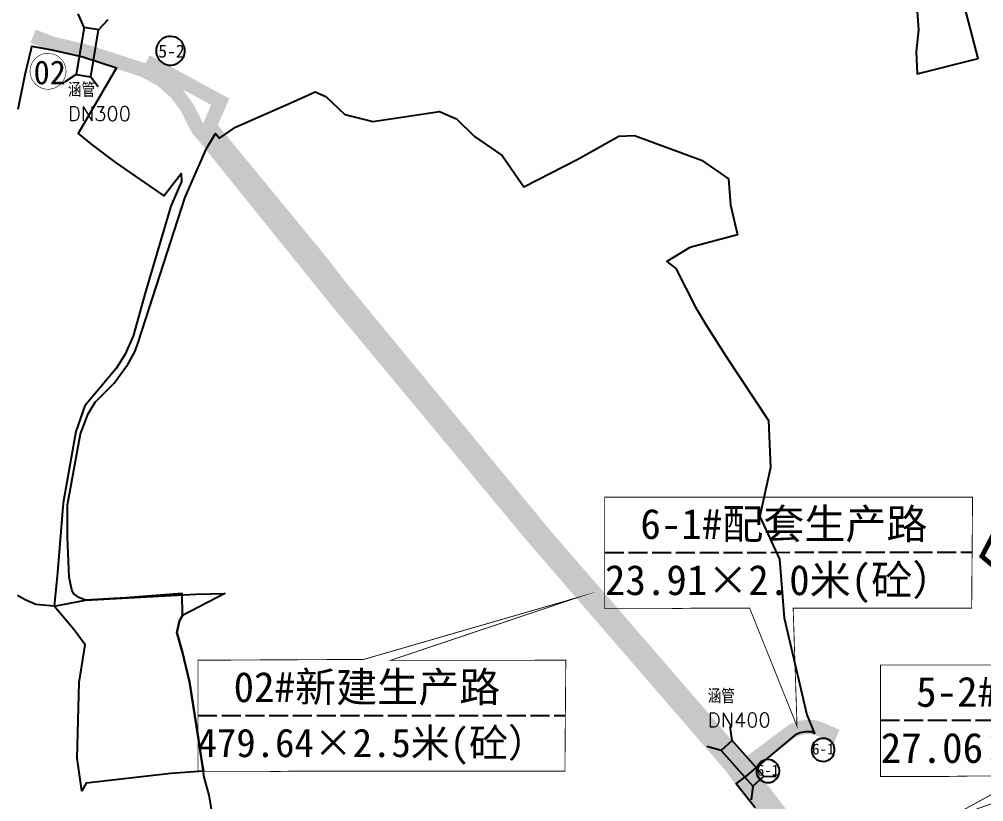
# Model space of a CAD drawing. Header units: millimetres. Extents: x 35444746 to 35449000, y 3482000 to 3488437.
# Drawn here: x 35445998.7 to 35446201.8, y 3484757.4 to 3484922 of the extents above; entities that cross this region are included whole.
import ezdxf

# ---------------------------------------------------------------- set-up
doc = ezdxf.new("R2010")
doc.units = ezdxf.units.MM
doc.linetypes.add('X3', pattern=[5, 4, -1])
for name, color, linetype, true_color in [('0201.02格田整理', 7, 'X3', 0x99cc00), ('0202.02坡改梯', 40, 'Continuous', 0xffbf00), ('0203.02旱地整理', 9, 'Continuous', 0x808080), ('0301.01生产道路工程标注', 6, 'X3', 0xff00ff), ('0301.02生产道路工程', 6, 'X3', 0xff00ff), ('0401.01渠道工程标注', 4, '732', 0x00ffff), ('0401.02渠道工程', 4, 'X3', 0x00ffff), ('0401.03涵管标注', 4, '732', 0x00ffff)]:
    doc.layers.add(name, color=color, linetype=linetype, true_color=true_color)
doc.styles.add('FS', font='rs.shx', dxfattribs={"bigfont": 'fs.shx'})
doc.styles.add('宋体', font='')
doc.styles.get('宋体').set_extended_font_data('SimSun')
doc.linetypes.add('732', pattern='A,9,-0.5,[162,AAA.SHX,S=1,R=0,X=0,Y=0],-0.5', length=10)

msp = doc.modelspace()

# ---------------------------------------------------------------- linework, layer by layer
at = {"layer": '0201.02格田整理', "color": 2, "linetype": 'ByBlock', "elevation": 560.836}
msp.add_lwpolyline([(35446039.419225, 3484754.531723), (35446038.727998, 3484758.770285), (35446037.693223, 3484762.550306), (35446036.378817, 3484770.986828), (35446034.58193, 3484782.598137), (35446033.086677, 3484788.784055), (35446031.9369, 3484793.022512), (35446032.503626, 3484795.418854), (35446033.087535, 3484796.59082), (35446033.042242, 3484801.168332), (35446021.150775, 3484800.275736), (35446012.683562, 3484799.815225), (35446011.30897, 3484800.391987), (35446010.737158, 3484800.788961), (35446010.165346, 3484801.185934), (35446009.821463, 3484801.986251), (35446009.247286, 3484804.616233), (35446008.897269, 3484813.078894), (35446008.891869, 3484819.826323), (35446011.625822, 3484834.809295), (35446013.224238, 3484839.041469), (35446014.709706, 3484841.443765), (35446018.711021, 3484845.448233), (35446021.682518, 3484849.566465), (35446023.167812, 3484852.197325), (35446023.855071, 3484854.225453), (35446033.663157, 3484884.638758), (35446038.125735, 3484894.882291), (35446040.065926, 3484897.991312), (35446040.872872, 3484897.012163), (35446044.270754, 3484899.335817), (35446056.520928, 3484904.72163), (35446061.028993, 3484906.778027), (35446063.283021, 3484905.798788), (35446067.301084, 3484901.979764), (35446073.181169, 3484900.510906), (35446087.233418, 3484902.672526), (35446090.761468, 3484901.105743), (35446094.583523, 3484897.384639), (35446100.36561, 3484893.369765), (35446104.965693, 3484886.753116), (35446116.339841, 3484892.586376), (35446124.963968, 3484897.482564), (35446128.244397, 3484897.571232), (35446142.356595, 3484892.381269), (35446148.040683, 3484888.46432), (35446148.432688, 3484882.980588), (35446149.916667, 3484876.654005), (35446139.882134, 3484874.031064), (35446135.028504, 3484871.051071), (35446136.963506, 3484869.62399), (35446141.112725, 3484861.435763), (35446143.291071, 3484857.808064), (35446147.544026, 3484851.070917), (35446156.474743, 3484837.633747), (35446156.889665, 3484827.683496), (35446155.375, 3484820.704), (35446154.607594, 3484817.4223), (35446158.756824, 3484808.404884), (35446159.792427, 3484796.102572), (35446164.532651, 3484775.670363), (35446166.137, 3484771.723), (35446166.137, 3484771.723), (35446166.137, 3484771.723), (35446166.137, 3484771.723), (35446166.137, 3484771.723), (35446166.137, 3484771.723), (35446166.137, 3484771.723), (35446166.137, 3484771.723), (35446166.137, 3484771.723), (35446166.137, 3484771.723), (35446166.137, 3484771.723), (35446166.137, 3484771.723), (35446165.441002, 3484772.108495), (35446164.254387, 3484772.094469), (35446163.811979, 3484772.032964), (35446163.04932, 3484771.843459), (35446161.992435, 3484771.387666), (35446151.639016, 3484762.689999), (35446149.624415, 3484761.206554), (35446153.660697, 3484756.144265)], dxfattribs=at)
at = {"layer": '0201.02格田整理', "color": 2, "linetype": 'ByBlock', "const_width": 1, "elevation": 568.901}
msp.add_lwpolyline([(35446211.439, 3484828.263), (35446201.388477, 3484809.025885), (35446201.388477, 3484809.025885), (35446201.388477, 3484809.025885), (35446201.388477, 3484809.025885), (35446213.638503, 3484798.615899)], dxfattribs=at)
at = {"layer": '0202.02坡改梯', "color": 40, "linetype": 'ByBlock'}
msp.add_lwpolyline([(35446186.93, 3484935.342), (35446188.033, 3484919.838), (35446187.545, 3484915.202), (35446187.738, 3484910.557), (35446200.633084, 3484913.782632), (35446196.868925, 3484928.101267)], dxfattribs=at)
at = {"layer": '0203.02旱地整理', "color": 41}
msp.add_lwpolyline([(35445998.475, 3484903.167), (35446000, 3484910.45), (35446001.217, 3484915.697), (35446001.382168, 3484916.40987), (35446005.595567, 3484915.638134), (35446012.125581, 3484914.147855), (35446019.233412, 3484911.864826), (35446011.148, 3484898.02), (35446014.186, 3484895.573), (35446019.012, 3484891.881), (35446029.19, 3484884.858), (35446032.792, 3484889.568), (35446032.872691, 3484887.931707), (35446030.655, 3484882.693), (35446025.309, 3484864.681), (35446022.696, 3484855.392), (35446020.988, 3484851.413), (35446019.164, 3484848.547), (35446012.552, 3484840.673), (35446010.616, 3484835.311), (35446008.003, 3484820.253), (35446006.76, 3484805.651), (35446006.087, 3484798.506), (35446002.252, 3484798.885), (35446000, 3484799.839), (35445999.485, 3484800.125), (35445998.341, 3484800.813)], dxfattribs=at)
msp.add_lwpolyline([(35445998.475, 3484903.167), (35446000, 3484910.45), (35446001.217, 3484915.697), (35446001.382168, 3484916.40987), (35446005.595567, 3484915.638134), (35446012.125581, 3484914.147855), (35446019.233412, 3484911.864826), (35446011.148, 3484898.02), (35446014.186, 3484895.573), (35446019.012, 3484891.881), (35446029.19, 3484884.858), (35446032.792, 3484889.568), (35446032.872691, 3484887.931707), (35446030.655, 3484882.693), (35446025.309, 3484864.681), (35446022.696, 3484855.392), (35446020.988, 3484851.413), (35446019.164, 3484848.547), (35446012.552, 3484840.673), (35446010.616, 3484835.311), (35446008.003, 3484820.253), (35446006.76, 3484805.651), (35446006.087, 3484798.506), (35446002.252, 3484798.885), (35446000, 3484799.839), (35445999.485, 3484800.125), (35445998.341, 3484800.813)], dxfattribs=at)
msp.add_lwpolyline([(35446006.087, 3484798.506), (35446012.684213, 3484799.81526), (35446028.096, 3484800.653), (35446035.96, 3484801.081), (35446042.036, 3484801.168), (35446033.088, 3484796.591), (35446032.504, 3484795.419), (35446031.937, 3484793.022), (35446033.087, 3484788.784), (35446034.582, 3484782.598), (35446036.379, 3484770.987), (35446037.117, 3484766.216), (35446037.492, 3484763.832), (35446030.662, 3484763.349), (35446012.847, 3484761.285), (35446011.936, 3484759.688), (35446010.909, 3484766.526), (35446011.349, 3484782.484), (35446012.606, 3484790.402), (35446010.307, 3484793.562)], close=True, dxfattribs=at)
msp.add_lwpolyline([(35446006.087, 3484798.506), (35446012.684213, 3484799.81526), (35446028.096, 3484800.653), (35446035.96, 3484801.081), (35446042.036, 3484801.168), (35446033.088, 3484796.591), (35446032.504, 3484795.419), (35446031.937, 3484793.022), (35446033.087, 3484788.784), (35446034.582, 3484782.598), (35446036.379, 3484770.987), (35446037.117, 3484766.216), (35446037.492, 3484763.832), (35446030.662, 3484763.349), (35446012.847, 3484761.285), (35446011.936, 3484759.688), (35446010.909, 3484766.526), (35446011.349, 3484782.484), (35446012.606, 3484790.402), (35446010.307, 3484793.562)], close=True, dxfattribs=at)
at = {"layer": '0301.01生产道路工程标注'}
for p, q in [((35446121.986299, 3484809.85484, 166.192687), (35446199.234765, 3484809.874867, 166.192687)), ((35446036.359868, 3484775.531041, 733.922366), (35446113.608334, 3484775.551068, 733.922366)), ((35446180.039997, 3484774.532534, 166.192687), (35446257.288463, 3484774.552561, 166.192687))]:
    msp.add_line(p, q, dxfattribs=at)
at = {"layer": '0301.01生产道路工程标注', "color": 6, "const_width": 0.12}
msp.add_lwpolyline([(35446006.709149, 3484907.839747), (35446007.196471, 3484908.178337), (35446007.634915, 3484908.602068), (35446007.999712, 3484909.090643), (35446008.28141, 3484909.631408), (35446008.472716, 3484910.210358), (35446008.568675, 3484910.812499), (35446008.5668, 3484911.422235), (35446008.467142, 3484912.023774), (35446008.27228, 3484912.601539), (35446007.987261, 3484913.140562), (35446007.61947, 3484913.626884), (35446007.178428, 3484914.047912), (35446006.675561, 3484914.392739), (35446006.12389, 3484914.652435), (35446005.537706, 3484914.820274), (35446004.93219, 3484914.891909), (35446004.323024, 3484914.865484), (35446003.725985, 3484914.741685), (35446003.156537, 3484914.523717), (35446002.629427, 3484914.217226), (35446002.158308, 3484913.830149), (35446001.755381, 3484913.372513), (35446001.431082, 3484912.856168), (35446001.193811, 3484912.294489), (35446001.049711, 3484911.702022), (35446001.002515, 3484911.094112), (35446001.053447, 3484910.486503), (35446001.201187, 3484909.894934), (35446001.441907, 3484909.334725), (35446001.769374, 3484908.820383), (35446002.175108, 3484908.365232), (35446002.648597, 3484907.98106), (35446003.177581, 3484907.677815), (35446003.748358, 3484907.463351), (35446004.346147, 3484907.343225), (35446004.955464, 3484907.320546), (35446005.560529, 3484907.395903), (35446006.14567, 3484907.567342), (35446006.680994, 3484907.823376)], dxfattribs=at)
at = {"layer": '0301.01生产道路工程标注', "const_width": 0.18, "flags": 128}
for points in [[(35446199.420753, 3484821.478779), (35446199.420753, 3484821.478779), (35446199.420753, 3484821.478779), (35446121.986299, 3484821.478779), (35446121.986299, 3484804.941048), (35446121.986299, 3484804.941048), (35446121.986299, 3484802.504506), (35446121.986299, 3484798.023405), (35446132.68828, 3484798.023405), (35446136.147938, 3484798.023405), (35446136.147938, 3484798.023405), (35446141.068349, 3484798.113329), (35446152.493272, 3484798.118548), (35446162.474789, 3484773.256516), (35446161.651173, 3484798.122732), (35446181.448415, 3484798.131775), (35446199.234765, 3484798.113207), (35446199.420753, 3484821.478779)], [(35446257.474452, 3484786.156473), (35446257.474452, 3484786.156473), (35446257.474452, 3484786.156473), (35446180.039997, 3484786.156473), (35446180.039997, 3484769.618741), (35446180.039997, 3484769.618741), (35446180.039997, 3484767.1822), (35446180.039997, 3484762.701098), (35446190.741979, 3484762.701098), (35446194.201637, 3484762.701098), (35446194.201637, 3484762.701098), (35446199.122047, 3484762.791023), (35446210.546971, 3484762.796242), (35446193.176847, 3484753.290365), (35446219.704871, 3484762.800425), (35446239.502113, 3484762.809469), (35446257.288463, 3484762.790901), (35446257.474452, 3484786.156473)]]:
    msp.add_lwpolyline(points, close=True, dxfattribs=at)
at = {"layer": '0301.01生产道路工程标注', "const_width": 0.18, "elevation": 567.729678, "flags": 128}
msp.add_lwpolyline([(35446113.794323, 3484787.15498), (35446113.794323, 3484787.15498), (35446113.794323, 3484787.15498), (35446076.885387, 3484787.12606), (35446116.316023, 3484800.370005), (35446071.260386, 3484787.329225), (35446036.359868, 3484787.15498), (35446036.359868, 3484770.617248), (35446036.359868, 3484770.617248), (35446036.359868, 3484768.180707), (35446036.359868, 3484763.699605), (35446047.06185, 3484763.699605), (35446050.521508, 3484763.699605), (35446050.521508, 3484763.699605), (35446055.441918, 3484763.78953), (35446066.866842, 3484763.794749), (35446066.866842, 3484763.794749), (35446066.866842, 3484763.794749), (35446095.821985, 3484763.807976), (35446113.608334, 3484763.789408), (35446113.794323, 3484787.15498)], close=True, dxfattribs=at)
at = {"layer": '0301.01生产道路工程标注', "linetype": 'Continuous'}
for points in [[(35446169.187602, 3484766.19957), (35446169.499487, 3484766.416267), (35446169.780092, 3484766.687455), (35446170.013562, 3484767.000143), (35446170.193849, 3484767.346233), (35446170.316284, 3484767.716761), (35446170.377698, 3484768.102131), (35446170.376498, 3484768.492362), (35446170.312717, 3484768.877347), (35446170.188005, 3484769.247116), (35446170.005593, 3484769.592091), (35446169.770207, 3484769.903338), (35446169.48794, 3484770.172795), (35446169.166105, 3484770.393485), (35446168.813036, 3484770.55969), (35446168.437878, 3484770.667107), (35446168.050348, 3484770.712953), (35446167.660481, 3484770.696041), (35446167.278377, 3484770.61681), (35446166.91393, 3484770.477311), (35446166.576579, 3484770.281156), (35446166.275063, 3484770.033427), (35446166.01719, 3484769.74054), (35446165.809639, 3484769.410079), (35446165.657785, 3484769.050605), (35446165.565561, 3484768.671426), (35446165.535356, 3484768.282363), (35446165.567952, 3484767.893494), (35446165.662506, 3484767.514889), (35446165.816567, 3484767.156356), (35446166.026145, 3484766.827177), (35446166.285815, 3484766.53588), (35446166.588848, 3484766.29001), (35446166.927398, 3484766.095933), (35446167.292695, 3484765.958676), (35446167.67528, 3484765.881796), (35446168.065243, 3484765.867281), (35446168.452484, 3484765.915509), (35446168.826975, 3484766.025231), (35446169.169582, 3484766.189092)], [(35446157.56237, 3484761.739002), (35446157.874255, 3484761.955699), (35446158.15486, 3484762.226887), (35446158.388329, 3484762.539575), (35446158.568617, 3484762.885665), (35446158.691052, 3484763.256193), (35446158.752466, 3484763.641563), (35446158.751266, 3484764.031794), (35446158.687485, 3484764.416779), (35446158.562773, 3484764.786548), (35446158.380361, 3484765.131523), (35446158.144975, 3484765.442769), (35446157.862708, 3484765.712227), (35446157.540873, 3484765.932916), (35446157.187804, 3484766.099122), (35446156.812646, 3484766.206539), (35446156.425115, 3484766.252385), (35446156.035249, 3484766.235473), (35446155.653145, 3484766.156241), (35446155.288698, 3484766.016742), (35446154.951347, 3484765.820588), (35446154.649831, 3484765.572859), (35446154.391958, 3484765.279971), (35446154.184407, 3484764.949511), (35446154.032553, 3484764.590036), (35446153.940329, 3484764.210858), (35446153.910124, 3484763.821795), (35446153.94272, 3484763.432926), (35446154.037274, 3484763.054321), (35446154.191335, 3484762.695787), (35446154.400913, 3484762.366609), (35446154.660583, 3484762.075312), (35446154.963616, 3484761.829441), (35446155.302166, 3484761.635365), (35446155.667463, 3484761.498108), (35446156.050048, 3484761.421227), (35446156.440011, 3484761.406713), (35446156.827252, 3484761.454941), (35446157.201743, 3484761.564662), (35446157.54435, 3484761.728524)]]:
    msp.add_lwpolyline(points, dxfattribs=at)
at = {"layer": '0301.02生产道路工程', "color": 6, "linetype": 'Continuous', "const_width": 3, "elevation": 567.729678, "flags": 128}
msp.add_lwpolyline([(35446237.449257, 3484695.81067), (35446186.945241, 3484725.524181), (35446183.666438, 3484727.282934), (35446180.089822, 3484730.137683), (35446172.291713, 3484736.228786), (35446168.614847, 3484739.393903), (35446150.631715, 3484761.948276), (35446148.893497, 3484764.509279), (35446106.944621, 3484813.031017), (35446065.921246, 3484862.39659), (35446037.627577, 3484897.491814), (35446036.378813, 3484898.893175), (35446034.031956, 3484903.539311), (35446031.818009, 3484906.521601), (35446028.687861, 3484909.312757), (35446024.905309, 3484911.355916), (35446012.456392, 3484915.354497), (35446005.84735, 3484916.862812), (35446001.633461, 3484918.486099)], dxfattribs=at)
at = {"layer": '0301.02生产道路工程', "linetype": 'Continuous', "const_width": 3, "elevation": 567.729678, "flags": 128}
msp.add_lwpolyline([(35446150.240568, 3484763.851325), (35446161.461619, 3484772.247776), (35446162.728603, 3484772.794176), (35446163.622029, 3484773.016174), (35446164.179328, 3484773.093652), (35446165.507394, 3484773.10935), (35446166.400761, 3484772.979538), (35446167.068532, 3484772.743815), (35446170.836129, 3484771.147339)], dxfattribs=at)
at = {"layer": '0401.01渠道工程标注', "linetype": 'Continuous', "elevation": 80518.069}
msp.add_lwpolyline([(35446032.097671, 3484912.805795), (35446032.487528, 3484913.076667), (35446032.838284, 3484913.415652), (35446033.130121, 3484913.806512), (35446033.35548, 3484914.239124), (35446033.508525, 3484914.702284), (35446033.585292, 3484915.183997), (35446033.583792, 3484915.671786), (35446033.504065, 3484916.153017), (35446033.348176, 3484916.615228), (35446033.120161, 3484917.046447), (35446032.825928, 3484917.435505), (35446032.473094, 3484917.772327), (35446032.0708, 3484918.048189), (35446031.629464, 3484918.255946), (35446031.160516, 3484918.390217), (35446030.676104, 3484918.447524), (35446030.188771, 3484918.426385), (35446029.71114, 3484918.327345), (35446029.255581, 3484918.152971), (35446028.833893, 3484917.907778), (35446028.456998, 3484917.598117), (35446028.134657, 3484917.232008), (35446027.875218, 3484916.818932), (35446027.6854, 3484916.369589), (35446027.57012, 3484915.895615), (35446027.532364, 3484915.409287), (35446027.57311, 3484914.9232), (35446027.691301, 3484914.449944), (35446027.883878, 3484914.001777), (35446028.145851, 3484913.590304), (35446028.470438, 3484913.226183), (35446028.84923, 3484912.918845), (35446029.272417, 3484912.676249), (35446029.729039, 3484912.504678), (35446030.20727, 3484912.408578), (35446030.694723, 3484912.390434), (35446031.178775, 3484912.45072), (35446031.646888, 3484912.587871), (35446032.075147, 3484912.792698)], dxfattribs=at)
at = {"layer": '0401.02渠道工程', "linetype": 'Continuous', "const_width": 3, "elevation": 567.729678, "flags": 128}
msp.add_lwpolyline([(35446382.49729, 3484628.669466), (35446372.882176, 3484636.820071), (35446367.879494, 3484629.938708), (35446277.6565, 3484677.596844), (35446239.260332, 3484696.965882), (35446185.053683, 3484728.660328), (35446181.234339, 3484731.681325), (35446173.73034, 3484738.234433), (35446169.852997, 3484740.720721), (35446152.491816, 3484763.343399), (35446150.588686, 3484765.880757), (35446109.176316, 3484813.738279), (35446065.808841, 3484866.378803), (35446062.863404, 3484870.271246), (35446051.458193, 3484884.167916), (35446038.812901, 3484899.511734), (35446041.038097, 3484904.691624), (35446041.038097, 3484904.691624), (35446041.038097, 3484904.691624), (35446041.038097, 3484904.691624), (35446025.498643, 3484913.144776)], dxfattribs=at)
at = {"layer": '0401.03涵管标注', "color": 4, "linetype": 'Continuous'}
for p, q in [((35446012.373347, 3484920.306615, 567.729678), (35446011.130736, 3484923.177292, 567.729678)), ((35446012.373347, 3484920.306615, 567.729678), (35446010.735027, 3484910.40762, 567.729678)), ((35446015.41622, 3484919.803008, 567.729678), (35446012.373347, 3484920.306615, 567.729678)), ((35446015.41622, 3484919.803008, 567.729678), (35446017.453639, 3484922.019882, 567.729678)), ((35446013.777899, 3484909.904013, 567.729678), (35446015.41622, 3484919.803008, 567.729678)), ((35446010.735027, 3484910.40762, 567.729678), (35446008.282473, 3484908.842802, 567.729678)), ((35446010.735027, 3484910.40762, 567.729678), (35446013.777899, 3484909.904013, 567.729678)), ((35446013.777899, 3484909.904013, 567.729678), (35446013.777899, 3484909.904013, 567.729678)), ((35446013.777899, 3484909.904013, 567.729678), (35446015.335118, 3484907.92045, 567.729678)), ((35446148.808377, 3484770.235519, 567.729678), (35446148.368089, 3484773.214068, 567.729678)), ((35446148.808377, 3484770.235519, 567.729678), (35446146.501814, 3484768.187969, 567.729678)), ((35446155.469413, 3484762.731866, 567.729678), (35446148.808377, 3484770.235519, 567.729678)), ((35446146.501814, 3484768.187969, 567.729678), (35446143.488979, 3484769.029216, 567.729678)), ((35446146.501814, 3484768.187969, 567.729678), (35446153.16285, 3484760.684317, 567.729678)), ((35446153.16285, 3484760.684317, 567.729678), (35446155.469413, 3484762.731866, 567.729678)), ((35446155.469413, 3484762.731866, 567.729678), (35446155.469413, 3484762.731866, 567.729678)), ((35446155.469413, 3484762.731866, 567.729678), (35446157.990917, 3484762.693454, 567.729678)), ((35446153.16285, 3484760.684317, 567.729678), (35446152.835153, 3484757.793592, 567.729678))]:
    msp.add_line(p, q, dxfattribs=at)

# ---------------------------------------------------------------- texts
at = {"layer": '0301.01生产道路工程标注', "color": 0, "style": '宋体'}
for s, height, p in [('6-1#配套生产路', 6.3354219, (35446129.487586, 3484812.67592, 397.422281)), ('23.91×2.0米(砼）', 6.33542188, (35446122.035919, 3484800.870905, 397.422281)), ('02#新建生产路', 6.3354219, (35446043.861155, 3484778.352121, 965.15196)), ('5-2#配套生产路', 6.3354219, (35446187.541284, 3484777.353614, 397.422281)), ('479.64×2.5米(砼）', 6, (35446036.270416, 3484766.764689, 965.15196)), ('27.06×2.0米(砼）', 6.33542188, (35446180.089617, 3484765.548599, 397.422281))]:
    msp.add_text(s, height=height, dxfattribs=at).set_placement(p)
at = {"layer": '0301.01生产道路工程标注', "color": 6, "insert": (35446001.755381, 3484913.372513), "char_height": 5, "width": 0.4, "attachment_point": 1, "style": '宋体'}
msp.add_mtext('02', dxfattribs=at)
at = {"layer": '0301.01生产道路工程标注', "char_height": 2.3, "width": 0.256, "attachment_point": 1, "style": '宋体'}
for insert in [(35446165.640311, 3484769.632714), (35446154.015079, 3484765.172145)]:
    msp.add_mtext('6-1', dxfattribs=dict(at, insert=insert))
at = {"layer": '0401.01渠道工程标注', "insert": (35446028.007315, 3484916.710315, 80518.069), "char_height": 2.72, "width": 0.10915557, "attachment_point": 1, "style": '宋体'}
msp.add_mtext('5-2', dxfattribs=at)
at = {"layer": '0401.03涵管标注', "color": 0, "linetype": 'Continuous', "char_height": 3, "width": 16, "attachment_point": 1, "style": 'FS'}
for s, insert in [('涵管DN300', (35446008.984663, 3484908.677541, -567.729678)), ('涵管DN400', (35446143.675346, 3484781.067675, -567.729678))]:
    msp.add_mtext(s, dxfattribs=dict(at, insert=insert))

doc.saveas('drawing.dxf')
